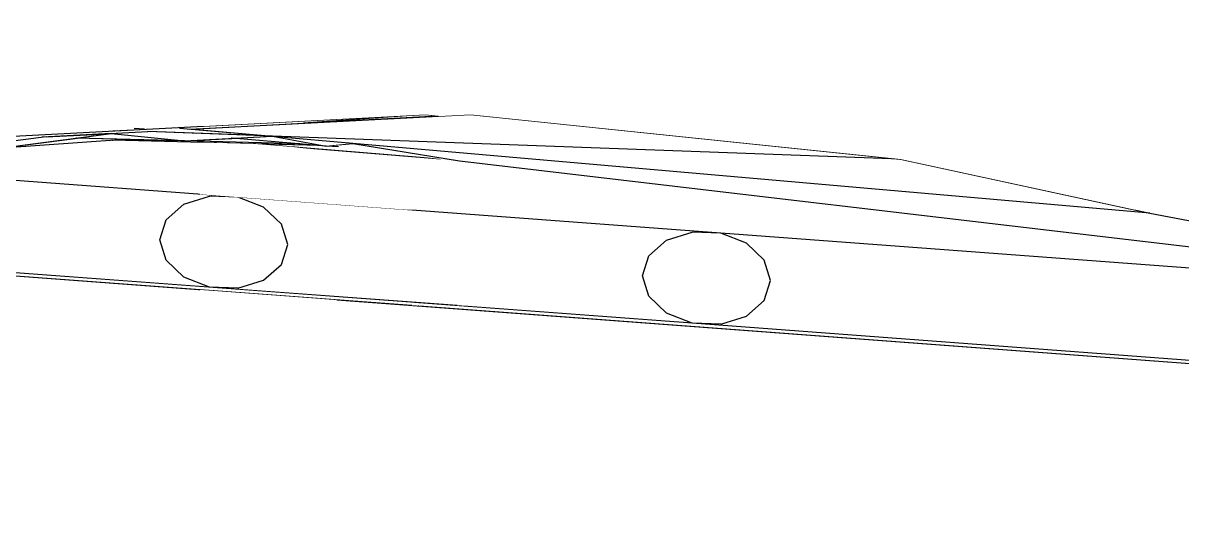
# Model space of a CAD drawing. Header units: millimetres. Extents: x -242231 to 419123, y -2399 to 525285.
# Drawn here: x -215013.3 to -214826.9, y 26825.1 to 26907.5 of the extents above; entities that cross this region are included whole.
import ezdxf

# ---------------------------------------------------------------- set-up
doc = ezdxf.new("R2010")
doc.units = ezdxf.units.MM
doc.set_wipeout_variables(frame=1)
doc.linetypes.add('Wipeout_Contour', pattern=[1000, 0, -1000])

msp = doc.modelspace()

# ---------------------------------------------------------------- wipeouts: each hides what was drawn before it
at = {"color": 254, "linetype": 'Wipeout_Contour', "lineweight": 0, "ltscale": 59133.862443}
msp.add_wipeout([(-214969.362, 26906.785), (-214964.848, 26907.416), (-214964.692, 26907.44), (-214964.848, 26907.467), (-214965.049, 26907.44), (-214965.232, 26907.416), (-214970.024, 26906.785)], dxfattribs=at)
at = {"color": 254, "linetype": 'Wipeout_Contour', "lineweight": 0, "ltscale": 25376.803968}
msp.add_wipeout([(-214968.236, 26891.379), (-214946.165, 26892.536), (-214948.607, 26892.789)], dxfattribs=at)
at = {"color": 254, "linetype": 'Wipeout_Contour', "lineweight": 0, "ltscale": 25249.882514}
msp.add_wipeout([(-215000.644, 26890.061), (-214993.813, 26890.419), (-214995.475, 26890.564)], dxfattribs=at)
at = {"color": 254, "linetype": 'Wipeout_Contour', "lineweight": 0, "ltscale": 25383.822975}
msp.add_wipeout([(-214951.868, 26862.138), (-214949.796, 26861.984), (-214949.848, 26862.158)], dxfattribs=at)

# ---------------------------------------------------------------- next in the draw order: wipeouts: each hides what was drawn before it
at = {"color": 254, "linetype": 'Wipeout_Contour', "lineweight": 0, "ltscale": 67599.210285}
msp.add_wipeout([(-214963.388, 26906.785), (-214962.916, 26907.416), (-214962.898, 26907.44), (-214962.878, 26907.467), (-214964.521, 26907.467), (-214964.692, 26907.44), (-214964.848, 26907.416), (-214966.718, 26906.785)], dxfattribs=at)
at = {"color": 254, "linetype": 'Wipeout_Contour', "lineweight": 0, "ltscale": 50642.426256}
msp.add_wipeout([(-214977.808, 26901.609), (-214972.231, 26905.027), (-214969.362, 26906.785), (-214970.024, 26906.785), (-214973.07, 26905.027), (-214978.99, 26901.609)], dxfattribs=at)
at = {"color": 254, "linetype": 'Wipeout_Contour', "lineweight": 0, "ltscale": 33846.105412}
msp.add_wipeout([(-214949.848, 26862.158), (-214949.963, 26862.543), (-214950.729, 26862.6), (-214950.999, 26862.244)], dxfattribs=at)

# ---------------------------------------------------------------- next in the draw order: wipeouts: each hides what was drawn before it
at = {"color": 254, "linetype": 'Wipeout_Contour', "lineweight": 0, "ltscale": 25342.643068}
msp.add_wipeout([(-214966.718, 26906.785), (-214964.848, 26907.416), (-214968.303, 26906.785)], dxfattribs=at)
at = {"color": 254, "linetype": 'Wipeout_Contour', "lineweight": 0, "ltscale": 51257.19401}
msp.add_wipeout([(-214688.441, 26906.785), (-214688.152, 26907.467), (-214962.878, 26907.467), (-214962.898, 26907.44), (-214962.898, 26907.416), (-214962.898, 26906.785)], dxfattribs=at)
at = {"color": 254, "linetype": 'Wipeout_Contour', "lineweight": 0, "ltscale": 33682.716814}
msp.add_wipeout([(-214950.729, 26862.6), (-215031.055, 26868.591), (-215033.02, 26868.363), (-214950.999, 26862.244)], dxfattribs=at)

# ---------------------------------------------------------------- next in the draw order: wipeouts: each hides what was drawn before it
at = {"color": 254, "linetype": 'Wipeout_Contour', "lineweight": 0, "ltscale": 25340.22625}
msp.add_wipeout([(-214968.303, 26906.785), (-214964.848, 26907.416), (-214969.362, 26906.785)], dxfattribs=at)
at = {"color": 254, "linetype": 'Wipeout_Contour', "lineweight": 0, "ltscale": 42254.411182}
msp.add_wipeout([(-214962.898, 26906.785), (-214962.898, 26907.416), (-214962.898, 26907.44), (-214962.916, 26907.416), (-214963.388, 26906.785)], dxfattribs=at)
at = {"color": 254, "linetype": 'Wipeout_Contour', "lineweight": 0, "ltscale": 51071.891771}
msp.add_wipeout([(-214806.718, 26851.856), (-214942.469, 26861.984), (-214944.54, 26862.138), (-214949.963, 26862.543), (-214949.796, 26861.984), (-214805.897, 26851.251)], dxfattribs=at)

# ---------------------------------------------------------------- next in the draw order: wipeouts: each hides what was drawn before it
at = {"color": 254, "linetype": 'Wipeout_Contour', "lineweight": 0, "ltscale": 33679.863397}
msp.add_wipeout([(-214949.848, 26862.158), (-215033.02, 26868.363), (-215033.915, 26868.259), (-214951.868, 26862.138)], dxfattribs=at)

# ---------------------------------------------------------------- next in the draw order: wipeouts: each hides what was drawn before it
at = {"color": 254, "linetype": 'Wipeout_Contour', "lineweight": 0, "ltscale": 34190.156885}
msp.add_wipeout([(-214783.257, 26865.972), (-214968.84, 26887.477), (-214969.963, 26887.568), (-214737.895, 26860.323)], dxfattribs=at)

# ---------------------------------------------------------------- next in the draw order: wipeouts: each hides what was drawn before it
at = {"color": 254, "linetype": 'Wipeout_Contour', "lineweight": 0, "ltscale": 34161.713515}
msp.add_wipeout([(-214783.257, 26865.972), (-214790.102, 26867.313), (-214946.163, 26885.634), (-214968.84, 26887.477)], dxfattribs=at)

# ---------------------------------------------------------------- next in the draw order: linework, layer by layer
at = {"linetype": 'Continuous'}
msp.add_line((-214805.897, 26851.251), (-215033.923, 26868.258), dxfattribs=at)

# ---------------------------------------------------------------- next in the draw order: wipeouts: each hides what was drawn before it
at = {"color": 254, "linetype": 'Wipeout_Contour', "lineweight": 0, "ltscale": 42251.192646}
msp.add_wipeout([(-214946.163, 26885.634), (-214962.634, 26887.568), (-214964.559, 26887.725), (-214965.487, 26887.8), (-214976.135, 26888.07)], dxfattribs=at)

# ---------------------------------------------------------------- next in the draw order: wipeouts: each hides what was drawn before it
at = {"color": 254, "linetype": 'Wipeout_Contour', "lineweight": 0, "ltscale": 33722.739326}
msp.add_wipeout([(-214965.487, 26887.8), (-214968.8, 26888.069), (-214997.027, 26888.785), (-214998.934, 26888.648)], dxfattribs=at)
at = {"color": 254, "linetype": 'Wipeout_Contour', "lineweight": 0, "ltscale": 33618.791413}
msp.add_wipeout([(-214987.482, 26866.638), (-215026.898, 26869.577), (-215032.447, 26868.695), (-214983.355, 26865.034)], dxfattribs=at)
at = {"color": 254, "linetype": 'Wipeout_Contour', "lineweight": 0, "ltscale": 34244.273672}
msp.add_wipeout([(-214798.605, 26851.251), (-214796.318, 26851.251), (-214901.121, 26859.07), (-214905.703, 26859.242)], dxfattribs=at)

# ---------------------------------------------------------------- next in the draw order: wipeouts: each hides what was drawn before it
at = {"color": 254, "linetype": 'Wipeout_Contour', "lineweight": 0, "ltscale": 84146.67881}
msp.add_wipeout([(-214948.607, 26892.789), (-215016.901, 26889.208), (-215034.393, 26886.624), (-215023.406, 26887.414), (-215018.186, 26888.092), (-215009.627, 26889.208), (-214993.316, 26890.061), (-214988.147, 26890.564), (-214986.507, 26890.421), (-214968.236, 26891.379)], dxfattribs=at)
at = {"color": 254, "linetype": 'Wipeout_Contour', "lineweight": 0, "ltscale": 33601.15943}
msp.add_wipeout([(-214990.338, 26869.358), (-215035.972, 26872.761), (-215034.521, 26870.146), (-214987.482, 26866.638)], dxfattribs=at)

# ---------------------------------------------------------------- next in the draw order: linework, layer by layer
at = {"linetype": 'Continuous'}
for p, q in [((-215016.901, 26889.208), (-214948.607, 26892.789)), ((-214948.607, 26892.789), (-214968.236, 26891.379)), ((-214948.666, 26892.789), (-214952.659, 26892.577)), ((-214948.607, 26892.789), (-214946.165, 26892.536)), ((-214993.813, 26890.419), (-214995.475, 26890.564)), ((-214965.5, 26887.8), (-214998.934, 26888.648)), ((-214976.135, 26888.069), (-214976.147, 26888.07)), ((-214946.163, 26885.634), (-214976.135, 26888.07))]:
    msp.add_line(p, q, dxfattribs=at)
msp.add_point((-214998.934, 26888.647), dxfattribs=at)

# ---------------------------------------------------------------- next in the draw order: wipeouts: each hides what was drawn before it
at = {"color": 254, "linetype": 'Wipeout_Contour', "lineweight": 0, "ltscale": 33595.851774}
msp.add_wipeout([(-214991.358, 26872.654), (-215036.513, 26876.022), (-215035.972, 26872.761), (-214990.338, 26869.358)], dxfattribs=at)

# ---------------------------------------------------------------- next in the draw order: linework, layer by layer
at = {"color": 33, "linetype": 'Continuous', "lineweight": 25}
msp.add_line((-214987.482, 26866.638), (-214990.338, 26869.358), dxfattribs=at)

# ---------------------------------------------------------------- next in the draw order: wipeouts: each hides what was drawn before it
at = {"color": 254, "linetype": 'Wipeout_Contour', "lineweight": 0, "ltscale": 25326.475038}
msp.add_wipeout([(-214986.495, 26890.419), (-214986.254, 26890.398), (-214941.339, 26892.789)], dxfattribs=at)
at = {"color": 254, "linetype": 'Wipeout_Contour', "lineweight": 0, "ltscale": 25227.182687}
msp.add_wipeout([(-215009.627, 26889.208), (-215010.272, 26889.121), (-214993.316, 26890.061)], dxfattribs=at)
at = {"color": 254, "linetype": 'Wipeout_Contour', "lineweight": 0, "ltscale": 33596.420886}
msp.add_wipeout([(-214990.338, 26875.875), (-215036.035, 26879.282), (-215036.513, 26876.022), (-214991.358, 26872.654)], dxfattribs=at)

# ---------------------------------------------------------------- next in the draw order: linework, layer by layer
at = {"color": 33, "linetype": 'Continuous', "lineweight": 25}
msp.add_line((-214990.338, 26869.358), (-214991.358, 26872.654), dxfattribs=at)

# ---------------------------------------------------------------- next in the draw order: wipeouts: each hides what was drawn before it
at = {"color": 254, "linetype": 'Wipeout_Contour', "lineweight": 0, "ltscale": 42319.716556}
msp.add_wipeout([(-214941.339, 26892.789), (-214986.254, 26890.398), (-214974.466, 26889.371), (-214973.213, 26889.325), (-214872.173, 26885.62)], dxfattribs=at)
at = {"color": 254, "linetype": 'Wipeout_Contour', "lineweight": 0, "ltscale": 25220.202072}
msp.add_wipeout([(-215017.699, 26887.298), (-214997.022, 26888.785), (-215004.769, 26888.981)], dxfattribs=at)
at = {"color": 254, "linetype": 'Wipeout_Contour', "lineweight": 0, "ltscale": 33602.75063}
msp.add_wipeout([(-214987.482, 26878.381), (-215034.635, 26881.897), (-215036.035, 26879.282), (-214990.338, 26875.875)], dxfattribs=at)

# ---------------------------------------------------------------- next in the draw order: linework, layer by layer
at = {"color": 33, "linetype": 'Continuous', "lineweight": 25}
msp.add_line((-214991.358, 26872.654), (-214990.338, 26875.875), dxfattribs=at)

# ---------------------------------------------------------------- next in the draw order: wipeouts: each hides what was drawn before it
at = {"color": 254, "linetype": 'Wipeout_Contour', "lineweight": 0, "ltscale": 25303.877692}
msp.add_wipeout([(-214987.358, 26888.54), (-214968.803, 26888.07), (-214979.772, 26888.961)], dxfattribs=at)
at = {"color": 254, "linetype": 'Wipeout_Contour', "lineweight": 0, "ltscale": 33613.563777}
msp.add_wipeout([(-214983.355, 26879.677), (-215032.589, 26883.348), (-215034.635, 26881.897), (-214987.482, 26878.381)], dxfattribs=at)

# ---------------------------------------------------------------- next in the draw order: linework, layer by layer
at = {"color": 33, "linetype": 'Continuous', "lineweight": 25}
msp.add_line((-214990.338, 26875.875), (-214987.482, 26878.381), dxfattribs=at)

# ---------------------------------------------------------------- next in the draw order: wipeouts: each hides what was drawn before it
at = {"color": 254, "linetype": 'Wipeout_Contour', "lineweight": 0, "ltscale": 25284.272918}
msp.add_wipeout([(-214993.316, 26890.061), (-214974.458, 26889.37), (-214988.147, 26890.564)], dxfattribs=at)
at = {"color": 254, "linetype": 'Wipeout_Contour', "lineweight": 0, "ltscale": 34002.296816}
msp.add_wipeout([(-214872.173, 26885.62), (-214973.213, 26889.325), (-214972.565, 26889.205), (-214832.07, 26876.955)], dxfattribs=at)
at = {"color": 254, "linetype": 'Wipeout_Contour', "lineweight": 0, "ltscale": 33626.721487}
msp.add_wipeout([(-214978.774, 26879.506), (-215030.302, 26883.348), (-215032.589, 26883.348), (-214983.355, 26879.677)], dxfattribs=at)

# ---------------------------------------------------------------- next in the draw order: linework, layer by layer
at = {"color": 33, "linetype": 'Continuous', "lineweight": 25}
msp.add_line((-214987.482, 26878.381), (-214983.355, 26879.677), dxfattribs=at)

# ---------------------------------------------------------------- next in the draw order: wipeouts: each hides what was drawn before it
at = {"color": 254, "linetype": 'Wipeout_Contour', "lineweight": 0, "ltscale": 25348.457033}
msp.add_wipeout([(-214964.559, 26887.725), (-214962.634, 26887.568), (-214964.235, 26887.756)], dxfattribs=at)
at = {"color": 254, "linetype": 'Wipeout_Contour', "lineweight": 0, "ltscale": 34139.405518}
msp.add_wipeout([(-214832.07, 26876.955), (-214960.312, 26888.137), (-214943.126, 26885.347), (-214775.974, 26865.972)], dxfattribs=at)

# ---------------------------------------------------------------- next in the draw order: wipeouts: each hides what was drawn before it
at = {"color": 254, "linetype": 'Wipeout_Contour', "lineweight": 0, "ltscale": 34215.26634}
msp.add_wipeout([(-214964.067, 26887.773), (-214964.235, 26887.756), (-214730.568, 26860.323), (-214775.974, 26865.972)], dxfattribs=at)

# ---------------------------------------------------------------- next in the draw order: linework, layer by layer
at = {"linetype": 'Continuous'}
for p, q in [((-214941.339, 26892.789), (-214872.288, 26885.632)), ((-214872.173, 26885.62), (-214872.288, 26885.623)), ((-214872.173, 26885.62), (-214832.07, 26876.955))]:
    msp.add_line(p, q, dxfattribs=at)

# ---------------------------------------------------------------- next in the draw order: wipeouts: each hides what was drawn before it
at = {"color": 254, "linetype": 'Wipeout_Contour', "lineweight": 0, "ltscale": 25372.256754}
msp.add_wipeout([(-214943.126, 26885.347), (-214960.312, 26888.137), (-214964.064, 26887.773)], dxfattribs=at)
at = {"color": 254, "linetype": 'Wipeout_Contour', "lineweight": 0, "ltscale": 25405.781522}
msp.add_wipeout([(-214944.54, 26862.138), (-214942.469, 26861.984), (-214942.521, 26862.158)], dxfattribs=at)
at = {"color": 254, "linetype": 'Wipeout_Contour', "lineweight": 0, "ltscale": 34257.542628}
msp.add_wipeout([(-214796.318, 26851.251), (-214794.154, 26852.693), (-214896.992, 26860.366), (-214901.121, 26859.07)], dxfattribs=at)

# ---------------------------------------------------------------- next in the draw order: wipeouts: each hides what was drawn before it
at = {"color": 254, "linetype": 'Wipeout_Contour', "lineweight": 0, "ltscale": 25342.04057}
msp.add_wipeout([(-214960.312, 26888.137), (-214972.57, 26889.206), (-214964.559, 26887.725)], dxfattribs=at)
at = {"color": 254, "linetype": 'Wipeout_Contour', "lineweight": 0, "ltscale": 25406.556449}
msp.add_wipeout([(-214942.864, 26863.31), (-214943.672, 26862.244), (-214942.521, 26862.158)], dxfattribs=at)
at = {"color": 254, "linetype": 'Wipeout_Contour', "lineweight": 0, "ltscale": 34268.656109}
msp.add_wipeout([(-214794.154, 26852.693), (-214792.542, 26855.293), (-214894.135, 26862.873), (-214896.992, 26860.366)], dxfattribs=at)

# ---------------------------------------------------------------- next in the draw order: linework, layer by layer
at = {"linetype": 'Continuous'}
msp.add_line((-214960.312, 26888.137), (-214943.126, 26885.347), dxfattribs=at)
at = {"color": 33, "linetype": 'Continuous', "lineweight": 25}
for p, q in [((-214960.312, 26888.137), (-214943.126, 26885.347)), ((-214901.121, 26859.07), (-214896.992, 26860.366))]:
    msp.add_line(p, q, dxfattribs=at)

# ---------------------------------------------------------------- next in the draw order: wipeouts: each hides what was drawn before it
at = {"color": 254, "linetype": 'Wipeout_Contour', "lineweight": 0, "ltscale": 25322.255522}
msp.add_wipeout([(-214964.559, 26887.725), (-214973.213, 26889.325), (-214979.772, 26888.961)], dxfattribs=at)
at = {"color": 254, "linetype": 'Wipeout_Contour', "lineweight": 0, "ltscale": 34275.417707}
msp.add_wipeout([(-214792.542, 26855.293), (-214791.801, 26858.534), (-214893.115, 26866.093), (-214894.135, 26862.873)], dxfattribs=at)
at = {"color": 254, "linetype": 'Wipeout_Contour', "lineweight": 0, "ltscale": 25407.609539}
msp.add_wipeout([(-214942.521, 26863.762), (-214942.864, 26863.31), (-214942.5, 26863.283)], dxfattribs=at)

# ---------------------------------------------------------------- next in the draw order: linework, layer by layer
at = {"linetype": 'Continuous'}
for p, q in [((-214964.559, 26887.725), (-214960.312, 26888.137)), ((-214962.613, 26887.566), (-214964.559, 26887.724))]:
    msp.add_line(p, q, dxfattribs=at)
at = {"color": 33, "linetype": 'Continuous', "lineweight": 25}
msp.add_line((-214964.559, 26887.725), (-214960.312, 26888.137), dxfattribs=at)

# ---------------------------------------------------------------- next in the draw order: wipeouts: each hides what was drawn before it
at = {"color": 254, "linetype": 'Wipeout_Contour', "lineweight": 0, "ltscale": 42103.307066}
msp.add_wipeout([(-214973.213, 26889.325), (-214993.316, 26890.061), (-215010.272, 26889.121), (-214999.158, 26889.712), (-214987.358, 26888.54)], dxfattribs=at)
at = {"color": 254, "linetype": 'Wipeout_Contour', "lineweight": 0, "ltscale": 34276.475952}
msp.add_wipeout([(-214791.801, 26858.534), (-214792.077, 26861.775), (-214894.135, 26869.389), (-214893.115, 26866.093)], dxfattribs=at)
at = {"color": 254, "linetype": 'Wipeout_Contour', "lineweight": 0, "ltscale": 25407.197217}
msp.add_wipeout([(-214942.611, 26865.798), (-214943.356, 26863.824), (-214942.521, 26863.762)], dxfattribs=at)

# ---------------------------------------------------------------- next in the draw order: linework, layer by layer
at = {"linetype": 'Continuous'}
for p, q in [((-214941.339, 26892.789), (-214986.257, 26890.399)), ((-214964.559, 26887.725), (-214979.772, 26888.961)), ((-214973.213, 26889.325), (-214964.559, 26887.725)), ((-214872.173, 26885.62), (-214973.211, 26889.324)), ((-214960.312, 26888.137), (-214972.57, 26889.206))]:
    msp.add_line(p, q, dxfattribs=at)
at = {"color": 33, "linetype": 'Continuous', "lineweight": 25}
msp.add_line((-214973.213, 26889.325), (-214964.559, 26887.725), dxfattribs=at)
at = {"linetype": 'Continuous'}
msp.add_point((-214979.772, 26888.96), dxfattribs=at)

# ---------------------------------------------------------------- next in the draw order: wipeouts: each hides what was drawn before it
at = {"color": 254, "linetype": 'Wipeout_Contour', "lineweight": 0, "ltscale": 25248.75736}
msp.add_wipeout([(-214987.358, 26888.54), (-214999.158, 26889.712), (-215004.768, 26888.981)], dxfattribs=at)
at = {"color": 254, "linetype": 'Wipeout_Contour', "lineweight": 0, "ltscale": 34271.630824}
msp.add_wipeout([(-214792.077, 26861.775), (-214793.317, 26864.374), (-214896.992, 26872.109), (-214894.135, 26869.389)], dxfattribs=at)
at = {"color": 254, "linetype": 'Wipeout_Contour', "lineweight": 0, "ltscale": 25408.480325}
msp.add_wipeout([(-214942.358, 26866.469), (-214942.611, 26865.798), (-214942.355, 26865.778)], dxfattribs=at)

# ---------------------------------------------------------------- next in the draw order: linework, layer by layer
at = {"linetype": 'Continuous'}
for p, q in [((-214986.507, 26890.421), (-214941.339, 26892.789)), ((-214974.458, 26889.37), (-214988.147, 26890.564)), ((-214973.213, 26889.325), (-214993.316, 26890.061)), ((-214987.358, 26888.54), (-214973.213, 26889.325)), ((-214968.811, 26888.07), (-214987.358, 26888.54))]:
    msp.add_line(p, q, dxfattribs=at)
at = {"color": 33, "linetype": 'Continuous', "lineweight": 25}
for p, q in [((-214987.358, 26888.54), (-214973.213, 26889.325)), ((-214896.992, 26860.366), (-214894.135, 26862.873))]:
    msp.add_line(p, q, dxfattribs=at)

# ---------------------------------------------------------------- next in the draw order: wipeouts: each hides what was drawn before it
at = {"color": 254, "linetype": 'Wipeout_Contour', "lineweight": 0, "ltscale": 33597.691817}
msp.add_wipeout([(-214999.158, 26889.712), (-215010.272, 26889.121), (-215028.271, 26886.776), (-215017.699, 26887.298)], dxfattribs=at)
at = {"color": 254, "linetype": 'Wipeout_Contour', "lineweight": 0, "ltscale": 34261.845428}
msp.add_wipeout([(-214793.317, 26864.374), (-214795.274, 26865.816), (-214901.121, 26873.713), (-214896.992, 26872.109)], dxfattribs=at)
at = {"color": 254, "linetype": 'Wipeout_Contour', "lineweight": 0, "ltscale": 25408.119254}
msp.add_wipeout([(-214942.367, 26869), (-214943.149, 26866.528), (-214942.358, 26866.469)], dxfattribs=at)

# ---------------------------------------------------------------- next in the draw order: linework, layer by layer
at = {"linetype": 'Continuous'}
for p, q in [((-215009.627, 26889.208), (-215028.271, 26886.778)), ((-215017.699, 26887.298), (-214999.158, 26889.712)), ((-214997.027, 26888.785), (-215017.687, 26887.299)), ((-214999.158, 26889.712), (-215010.272, 26889.121)), ((-215009.627, 26889.208), (-214993.271, 26890.066)), ((-214987.358, 26888.54), (-215004.768, 26888.981)), ((-214999.158, 26889.712), (-214987.358, 26888.54)), ((-214832.07, 26876.955), (-214775.974, 26865.972))]:
    msp.add_line(p, q, dxfattribs=at)
at = {"color": 33, "linetype": 'Continuous', "lineweight": 25}
for p, q in [((-215017.699, 26887.298), (-214999.158, 26889.712)), ((-214999.158, 26889.712), (-214987.358, 26888.54)), ((-214894.135, 26869.389), (-214896.992, 26872.109)), ((-214893.115, 26866.093), (-214894.135, 26869.389)), ((-214894.135, 26862.873), (-214893.115, 26866.093))]:
    msp.add_line(p, q, dxfattribs=at)
at = {"linetype": 'Continuous'}
msp.add_point((-215004.768, 26888.981), dxfattribs=at)

# ---------------------------------------------------------------- next in the draw order: wipeouts: each hides what was drawn before it
at = {"color": 254, "linetype": 'Wipeout_Contour', "lineweight": 0, "ltscale": 33731.014629}
msp.add_wipeout([(-214982.684, 26892.643), (-214977.808, 26901.609), (-214978.99, 26901.609), (-214984.166, 26892.643)], dxfattribs=at)
at = {"color": 254, "linetype": 'Wipeout_Contour', "lineweight": 0, "ltscale": 33716.703139}
msp.add_wipeout([(-214983.326, 26887.467), (-214983.228, 26888.25), (-214984.74, 26888.288), (-214984.848, 26887.467)], dxfattribs=at)
at = {"color": 254, "linetype": 'Wipeout_Contour', "lineweight": 0, "ltscale": 25409.63946}
msp.add_wipeout([(-214942.13, 26869.749), (-214942.367, 26869), (-214942.127, 26868.982)], dxfattribs=at)

# ---------------------------------------------------------------- next in the draw order: wipeouts: each hides what was drawn before it
at = {"color": 254, "linetype": 'Wipeout_Contour', "lineweight": 0, "ltscale": 50650.73804}
msp.add_wipeout([(-214974.767, 26901.609), (-214970.499, 26905.027), (-214968.303, 26906.785), (-214969.362, 26906.785), (-214972.231, 26905.027), (-214977.808, 26901.609)], dxfattribs=at)
at = {"color": 254, "linetype": 'Wipeout_Contour', "lineweight": 0, "ltscale": 33719.49539}
msp.add_wipeout([(-214984.394, 26890.913), (-214982.888, 26890.992), (-214982.684, 26892.643), (-214984.166, 26892.643)], dxfattribs=at)
at = {"color": 254, "linetype": 'Wipeout_Contour', "lineweight": 0, "ltscale": 25409.121901}
msp.add_wipeout([(-214942.139, 26872.279), (-214943.067, 26869.819), (-214942.13, 26869.749)], dxfattribs=at)

# ---------------------------------------------------------------- next in the draw order: wipeouts: each hides what was drawn before it
at = {"color": 254, "linetype": 'Wipeout_Contour', "lineweight": 0, "ltscale": 50665.092776}
msp.add_wipeout([(-214970.216, 26901.609), (-214967.906, 26905.027), (-214966.718, 26906.785), (-214968.303, 26906.785), (-214970.499, 26905.027), (-214974.767, 26901.609)], dxfattribs=at)
at = {"color": 254, "linetype": 'Wipeout_Contour', "lineweight": 0, "ltscale": 25410.944237}
msp.add_wipeout([(-214941.886, 26872.951), (-214942.139, 26872.279), (-214941.855, 26872.258)], dxfattribs=at)

# ---------------------------------------------------------------- next in the draw order: wipeouts: each hides what was drawn before it
at = {"color": 254, "linetype": 'Wipeout_Contour', "lineweight": 0, "ltscale": 50687.358266}
msp.add_wipeout([(-214964.271, 26901.609), (-214963.688, 26905.027), (-214963.388, 26906.785), (-214966.718, 26906.785), (-214967.906, 26905.027), (-214970.216, 26901.609)], dxfattribs=at)
at = {"color": 254, "linetype": 'Wipeout_Contour', "lineweight": 0, "ltscale": 33740.795627}
msp.add_wipeout([(-214978.499, 26892.643), (-214974.767, 26901.609), (-214977.808, 26901.609), (-214982.684, 26892.643)], dxfattribs=at)
at = {"color": 254, "linetype": 'Wipeout_Contour', "lineweight": 0, "ltscale": 25409.652424}
msp.add_wipeout([(-214941.976, 26874.986), (-214943.431, 26873.066), (-214941.886, 26872.951)], dxfattribs=at)

# ---------------------------------------------------------------- next in the draw order: wipeouts: each hides what was drawn before it
at = {"color": 254, "linetype": 'Wipeout_Contour', "lineweight": 0, "ltscale": 50703.092908}
msp.add_wipeout([(-214962.898, 26901.609), (-214962.898, 26905.027), (-214962.898, 26906.785), (-214963.388, 26906.785), (-214963.688, 26905.027), (-214964.271, 26901.609)], dxfattribs=at)
at = {"color": 254, "linetype": 'Wipeout_Contour', "lineweight": 0, "ltscale": 33730.925891}
msp.add_wipeout([(-214982.888, 26890.992), (-214978.634, 26891.215), (-214978.499, 26892.643), (-214982.684, 26892.643)], dxfattribs=at)
at = {"color": 254, "linetype": 'Wipeout_Contour', "lineweight": 0, "ltscale": 25412.295368}
msp.add_wipeout([(-214941.634, 26875.439), (-214941.976, 26874.986), (-214941.488, 26874.95)], dxfattribs=at)

# ---------------------------------------------------------------- next in the draw order: wipeouts: each hides what was drawn before it
at = {"color": 254, "linetype": 'Wipeout_Contour', "lineweight": 0, "ltscale": 42802.155542}
msp.add_wipeout([(-214690.637, 26901.609), (-214688.441, 26906.785), (-214962.898, 26906.785), (-214962.898, 26905.027), (-214962.898, 26901.609)], dxfattribs=at)
at = {"color": 254, "linetype": 'Wipeout_Contour', "lineweight": 0, "ltscale": 33758.749587}
msp.add_wipeout([(-214972.236, 26892.643), (-214970.216, 26901.609), (-214974.767, 26901.609), (-214978.499, 26892.643)], dxfattribs=at)
at = {"color": 254, "linetype": 'Wipeout_Contour', "lineweight": 0, "ltscale": 25398.412}
msp.add_wipeout([(-214941.978, 26876.59), (-214955.302, 26876.458), (-214941.634, 26875.439)], dxfattribs=at)

# ---------------------------------------------------------------- next in the draw order: wipeouts: each hides what was drawn before it
at = {"color": 254, "linetype": 'Wipeout_Contour', "lineweight": 0, "ltscale": 33782.949139}
msp.add_wipeout([(-214964.781, 26892.643), (-214964.271, 26901.609), (-214970.216, 26901.609), (-214972.236, 26892.643)], dxfattribs=at)
at = {"color": 254, "linetype": 'Wipeout_Contour', "lineweight": 0, "ltscale": 93872.024198}
msp.add_wipeout([(-214693.903, 26893.913), (-214690.637, 26901.609), (-214962.898, 26901.609), (-214962.898, 26892.643), (-214951.399, 26892.643), (-214948.607, 26892.789), (-214947.194, 26892.643), (-214944.131, 26892.643), (-214941.339, 26892.789), (-214939.926, 26892.643), (-214694.551, 26892.643)], dxfattribs=at)
at = {"color": 254, "linetype": 'Wipeout_Contour', "lineweight": 0, "ltscale": 33961.383546}
msp.add_wipeout([(-214901.121, 26873.713), (-214939.959, 26876.61), (-214941.978, 26876.59), (-214905.703, 26873.885)], dxfattribs=at)

# ---------------------------------------------------------------- next in the draw order: linework, layer by layer
at = {"color": 33, "linetype": 'Continuous', "lineweight": 25}
msp.add_line((-214896.992, 26872.109), (-214901.121, 26873.713), dxfattribs=at)
at = {"linetype": 'Continuous'}
msp.add_line((-214795.274, 26865.816), (-214901.118, 26873.713), dxfattribs=at)

# ---------------------------------------------------------------- next in the draw order: wipeouts: each hides what was drawn before it
at = {"color": 254, "linetype": 'Wipeout_Contour', "lineweight": 0, "ltscale": 33799.502374}
msp.add_wipeout([(-214962.898, 26892.643), (-214962.898, 26901.609), (-214964.271, 26901.609), (-214964.781, 26892.643)], dxfattribs=at)
at = {"color": 254, "linetype": 'Wipeout_Contour', "lineweight": 0, "ltscale": 33751.979698}
msp.add_wipeout([(-214978.634, 26891.215), (-214972.292, 26891.547), (-214972.236, 26892.643), (-214978.499, 26892.643)], dxfattribs=at)
at = {"color": 254, "linetype": 'Wipeout_Contour', "lineweight": 0, "ltscale": 25402.907674}
msp.add_wipeout([(-214947.194, 26892.643), (-214946.165, 26892.536), (-214944.131, 26892.643)], dxfattribs=at)
at = {"color": 254, "linetype": 'Wipeout_Contour', "lineweight": 0, "ltscale": 33802.315409}
msp.add_wipeout([(-214939.959, 26876.61), (-214978.774, 26879.506), (-214974.647, 26877.902), (-214955.302, 26876.458)], dxfattribs=at)

# ---------------------------------------------------------------- next in the draw order: linework, layer by layer
at = {"linetype": 'Continuous'}
msp.add_line((-214978.793, 26879.507), (-215030.302, 26883.348), dxfattribs=at)
at = {"color": 33, "linetype": 'Continuous', "lineweight": 25}
msp.add_line((-214978.774, 26879.506), (-214983.355, 26879.677), dxfattribs=at)

# ---------------------------------------------------------------- next in the draw order: wipeouts: each hides what was drawn before it
at = {"color": 254, "linetype": 'Wipeout_Contour', "lineweight": 0, "ltscale": 33779.556046}
msp.add_wipeout([(-214972.292, 26891.547), (-214964.79, 26891.941), (-214964.781, 26892.643), (-214972.236, 26892.643)], dxfattribs=at)
at = {"color": 254, "linetype": 'Wipeout_Contour', "lineweight": 0, "ltscale": 25363.563264}
msp.add_wipeout([(-214962.898, 26892.04), (-214951.399, 26892.643), (-214962.898, 26892.643)], dxfattribs=at)
at = {"color": 254, "linetype": 'Wipeout_Contour', "lineweight": 0, "ltscale": 33951.052436}
msp.add_wipeout([(-214905.703, 26873.885), (-214941.978, 26876.59), (-214941.488, 26874.95), (-214909.832, 26872.589)], dxfattribs=at)

# ---------------------------------------------------------------- next in the draw order: linework, layer by layer
at = {"color": 33, "linetype": 'Continuous', "lineweight": 25}
msp.add_line((-214901.121, 26873.713), (-214905.703, 26873.885), dxfattribs=at)

# ---------------------------------------------------------------- next in the draw order: wipeouts: each hides what was drawn before it
at = {"color": 254, "linetype": 'Wipeout_Contour', "lineweight": 0, "ltscale": 33798.279458}
msp.add_wipeout([(-214964.79, 26891.941), (-214962.898, 26892.04), (-214962.898, 26892.643), (-214964.781, 26892.643)], dxfattribs=at)
at = {"color": 254, "linetype": 'Wipeout_Contour', "lineweight": 0, "ltscale": 33715.68084}
msp.add_wipeout([(-214984.848, 26879.958), (-214983.326, 26879.845), (-214983.326, 26887.467), (-214984.848, 26887.467)], dxfattribs=at)
at = {"color": 254, "linetype": 'Wipeout_Contour', "lineweight": 0, "ltscale": 33818.743829}
msp.add_wipeout([(-214941.634, 26875.439), (-214974.647, 26877.902), (-214971.791, 26875.182), (-214943.431, 26873.066)], dxfattribs=at)

# ---------------------------------------------------------------- next in the draw order: linework, layer by layer
at = {"linetype": 'Continuous'}
for p, q in [((-214832.07, 26876.955), (-214960.3, 26888.135)), ((-214939.959, 26876.61), (-214978.774, 26879.506))]:
    msp.add_line(p, q, dxfattribs=at)
at = {"color": 33, "linetype": 'Continuous', "lineweight": 25}
msp.add_line((-214974.647, 26877.902), (-214978.774, 26879.506), dxfattribs=at)

# ---------------------------------------------------------------- next in the draw order: wipeouts: each hides what was drawn before it
at = {"color": 254, "linetype": 'Wipeout_Contour', "lineweight": 0, "ltscale": 33728.347487}
msp.add_wipeout([(-214978.99, 26887.467), (-214978.926, 26888.141), (-214983.228, 26888.25), (-214983.326, 26887.467)], dxfattribs=at)
at = {"color": 254, "linetype": 'Wipeout_Contour', "lineweight": 0, "ltscale": 33943.308771}
msp.add_wipeout([(-214909.832, 26872.589), (-214941.976, 26874.986), (-214941.855, 26872.258), (-214912.689, 26870.083)], dxfattribs=at)

# ---------------------------------------------------------------- next in the draw order: linework, layer by layer
at = {"linetype": 'Continuous'}
msp.add_line((-214901.121, 26873.713), (-214939.959, 26876.61), dxfattribs=at)
at = {"color": 33, "linetype": 'Continuous', "lineweight": 25}
msp.add_line((-214909.832, 26872.589), (-214905.703, 26873.885), dxfattribs=at)

# ---------------------------------------------------------------- next in the draw order: wipeouts: each hides what was drawn before it
at = {"color": 254, "linetype": 'Wipeout_Contour', "lineweight": 0, "ltscale": 34430.568721}
msp.add_wipeout([(-214697.192, 26887.467), (-214694.551, 26892.643), (-214939.926, 26892.643), (-214889.989, 26887.467)], dxfattribs=at)
at = {"color": 254, "linetype": 'Wipeout_Contour', "lineweight": 0, "ltscale": 33727.362177}
msp.add_wipeout([(-214983.326, 26879.845), (-214978.99, 26879.521), (-214978.99, 26887.467), (-214983.326, 26887.467)], dxfattribs=at)
at = {"color": 254, "linetype": 'Wipeout_Contour', "lineweight": 0, "ltscale": 33822.200872}
msp.add_wipeout([(-214941.886, 26872.951), (-214971.791, 26875.182), (-214970.772, 26871.886), (-214943.067, 26869.819)], dxfattribs=at)

# ---------------------------------------------------------------- next in the draw order: linework, layer by layer
at = {"color": 33, "linetype": 'Continuous', "lineweight": 25}
msp.add_line((-214971.791, 26875.182), (-214974.647, 26877.902), dxfattribs=at)

# ---------------------------------------------------------------- next in the draw order: wipeouts: each hides what was drawn before it
at = {"color": 254, "linetype": 'Wipeout_Contour', "lineweight": 0, "ltscale": 42187.002877}
msp.add_wipeout([(-214972.502, 26887.467), (-214972.486, 26887.773), (-214976.135, 26888.07), (-214978.926, 26888.141), (-214978.99, 26887.467)], dxfattribs=at)
at = {"color": 254, "linetype": 'Wipeout_Contour', "lineweight": 0, "ltscale": 33938.395953}
msp.add_wipeout([(-214912.689, 26870.083), (-214942.139, 26872.279), (-214942.127, 26868.982), (-214913.708, 26866.862)], dxfattribs=at)

# ---------------------------------------------------------------- next in the draw order: linework, layer by layer
at = {"color": 33, "linetype": 'Continuous', "lineweight": 25}
msp.add_line((-214912.689, 26870.083), (-214909.832, 26872.589), dxfattribs=at)

# ---------------------------------------------------------------- next in the draw order: wipeouts: each hides what was drawn before it
at = {"color": 254, "linetype": 'Wipeout_Contour', "lineweight": 0, "ltscale": 33748.945053}
msp.add_wipeout([(-214978.99, 26879.521), (-214972.502, 26879.037), (-214972.502, 26887.467), (-214978.99, 26887.467)], dxfattribs=at)
at = {"color": 254, "linetype": 'Wipeout_Contour', "lineweight": 0, "ltscale": 33821.250445}
msp.add_wipeout([(-214942.13, 26869.749), (-214970.772, 26871.886), (-214971.791, 26868.665), (-214943.149, 26866.528)], dxfattribs=at)

# ---------------------------------------------------------------- next in the draw order: linework, layer by layer
at = {"color": 33, "linetype": 'Continuous', "lineweight": 25}
msp.add_line((-214970.772, 26871.886), (-214971.791, 26875.182), dxfattribs=at)

# ---------------------------------------------------------------- next in the draw order: wipeouts: each hides what was drawn before it
at = {"color": 254, "linetype": 'Wipeout_Contour', "lineweight": 0, "ltscale": 33768.899222}
msp.add_wipeout([(-214969.096, 26887.467), (-214969.963, 26887.568), (-214972.486, 26887.773), (-214972.502, 26887.467)], dxfattribs=at)
at = {"color": 254, "linetype": 'Wipeout_Contour', "lineweight": 0, "ltscale": 33937.32789}
msp.add_wipeout([(-214913.708, 26866.862), (-214942.367, 26869), (-214942.355, 26865.778), (-214912.689, 26863.566)], dxfattribs=at)

# ---------------------------------------------------------------- next in the draw order: linework, layer by layer
at = {"color": 33, "linetype": 'Continuous', "lineweight": 25}
msp.add_line((-214913.708, 26866.862), (-214912.689, 26870.083), dxfattribs=at)

# ---------------------------------------------------------------- next in the draw order: wipeouts: each hides what was drawn before it
at = {"color": 254, "linetype": 'Wipeout_Contour', "lineweight": 0, "ltscale": 42221.274922}
msp.add_wipeout([(-214972.502, 26879.037), (-214964.848, 26878.467), (-214964.848, 26886.968), (-214969.096, 26887.467), (-214972.502, 26887.467)], dxfattribs=at)
at = {"color": 254, "linetype": 'Wipeout_Contour', "lineweight": 0, "ltscale": 33816.334643}
msp.add_wipeout([(-214942.358, 26866.469), (-214971.791, 26868.665), (-214974.647, 26866.159), (-214943.356, 26863.824)], dxfattribs=at)

# ---------------------------------------------------------------- next in the draw order: linework, layer by layer
at = {"color": 33, "linetype": 'Continuous', "lineweight": 25}
msp.add_line((-214971.791, 26868.665), (-214970.772, 26871.886), dxfattribs=at)

# ---------------------------------------------------------------- next in the draw order: wipeouts: each hides what was drawn before it
at = {"color": 254, "linetype": 'Wipeout_Contour', "lineweight": 0, "ltscale": 33796.228553}
msp.add_wipeout([(-214964.848, 26878.467), (-214962.898, 26878.321), (-214962.898, 26886.739), (-214964.848, 26886.968)], dxfattribs=at)
at = {"color": 254, "linetype": 'Wipeout_Contour', "lineweight": 0, "ltscale": 33940.314112}
msp.add_wipeout([(-214912.689, 26863.566), (-214942.611, 26865.798), (-214942.5, 26863.283), (-214909.832, 26860.846)], dxfattribs=at)

# ---------------------------------------------------------------- next in the draw order: wipeouts: each hides what was drawn before it
at = {"color": 254, "linetype": 'Wipeout_Contour', "lineweight": 0, "ltscale": 33808.476541}
msp.add_wipeout([(-214942.521, 26863.762), (-214974.647, 26866.159), (-214978.774, 26864.863), (-214943.672, 26862.244)], dxfattribs=at)

# ---------------------------------------------------------------- next in the draw order: linework, layer by layer
at = {"color": 33, "linetype": 'Continuous', "lineweight": 25}
msp.add_line((-214974.647, 26866.159), (-214971.791, 26868.665), dxfattribs=at)

# ---------------------------------------------------------------- next in the draw order: wipeouts: each hides what was drawn before it
at = {"color": 254, "linetype": 'Wipeout_Contour', "lineweight": 0, "ltscale": 33946.711183}
msp.add_wipeout([(-214909.832, 26860.846), (-214942.864, 26863.31), (-214942.469, 26861.984), (-214905.703, 26859.242)], dxfattribs=at)

# ---------------------------------------------------------------- next in the draw order: linework, layer by layer
at = {"color": 33, "linetype": 'Continuous', "lineweight": 25}
for p, q in [((-214912.689, 26863.566), (-214913.708, 26866.862)), ((-214909.832, 26860.846), (-214912.689, 26863.566)), ((-214905.703, 26859.242), (-214909.832, 26860.846)), ((-214901.121, 26859.07), (-214905.703, 26859.242))]:
    msp.add_line(p, q, dxfattribs=at)
at = {"linetype": 'Continuous'}
msp.add_line((-214798.605, 26851.251), (-214905.703, 26859.241), dxfattribs=at)

# ---------------------------------------------------------------- next in the draw order: wipeouts: each hides what was drawn before it
at = {"color": 254, "linetype": 'Wipeout_Contour', "lineweight": 0, "ltscale": 33798.792048}
msp.add_wipeout([(-214942.521, 26862.158), (-214978.774, 26864.863), (-214983.355, 26865.034), (-214944.54, 26862.138)], dxfattribs=at)

# ---------------------------------------------------------------- next in the draw order: linework, layer by layer
at = {"linetype": 'Continuous'}
for p, q in [((-214943.126, 26885.347), (-214740.2, 26861.523)), ((-214905.703, 26859.242), (-215032.447, 26868.695))]:
    msp.add_line(p, q, dxfattribs=at)
at = {"color": 33, "linetype": 'Continuous', "lineweight": 25}
for p, q in [((-214943.126, 26885.347), (-214740.2, 26861.523)), ((-214983.355, 26865.034), (-214987.482, 26866.638)), ((-214978.774, 26864.863), (-214983.355, 26865.034)), ((-214978.774, 26864.863), (-214974.647, 26866.159))]:
    msp.add_line(p, q, dxfattribs=at)

# ---------------------------------------------------------------- next in the draw order: wipeouts: each hides what was drawn before it
at = {"color": 254, "linetype": 'Wipeout_Contour', "lineweight": 0, "ltscale": 33890.748589}
msp.add_wipeout([(-214883.919, 26877.467), (-214962.898, 26886.739), (-214962.898, 26878.321), (-214951.441, 26877.467)], dxfattribs=at)
at = {"color": 254, "linetype": 'Wipeout_Contour', "lineweight": 0, "ltscale": 33708.651433}
msp.add_wipeout([(-214984.848, 26827.467), (-214983.326, 26827.467), (-214983.326, 26864.485), (-214984.848, 26864.598)], dxfattribs=at)

# ---------------------------------------------------------------- next in the draw order: wipeouts: each hides what was drawn before it
at = {"color": 254, "linetype": 'Wipeout_Contour', "lineweight": 0, "ltscale": 43067.870599}
msp.add_wipeout([(-214702.295, 26877.467), (-214697.192, 26887.467), (-214889.989, 26887.467), (-214872.173, 26885.62), (-214834.439, 26877.467)], dxfattribs=at)
at = {"color": 254, "linetype": 'Wipeout_Contour', "lineweight": 0, "ltscale": 33720.33448}
msp.add_wipeout([(-214983.326, 26827.467), (-214978.99, 26827.467), (-214978.99, 26864.161), (-214983.326, 26864.485)], dxfattribs=at)

# ---------------------------------------------------------------- next in the draw order: wipeouts: each hides what was drawn before it
at = {"color": 254, "linetype": 'Wipeout_Contour', "lineweight": 0, "ltscale": 33741.922309}
msp.add_wipeout([(-214978.99, 26827.467), (-214972.502, 26827.467), (-214972.502, 26863.677), (-214978.99, 26864.161)], dxfattribs=at)

# ---------------------------------------------------------------- next in the draw order: wipeouts: each hides what was drawn before it
at = {"color": 254, "linetype": 'Wipeout_Contour', "lineweight": 0, "ltscale": 33770.12849}
msp.add_wipeout([(-214972.502, 26827.467), (-214964.848, 26827.467), (-214964.848, 26863.106), (-214972.502, 26863.677)], dxfattribs=at)

# ---------------------------------------------------------------- next in the draw order: wipeouts: each hides what was drawn before it
at = {"color": 254, "linetype": 'Wipeout_Contour', "lineweight": 0, "ltscale": 33789.283512}
msp.add_wipeout([(-214964.848, 26827.467), (-214962.898, 26827.467), (-214962.898, 26862.961), (-214964.848, 26863.106)], dxfattribs=at)

# ---------------------------------------------------------------- next in the draw order: wipeouts: each hides what was drawn before it
at = {"color": 254, "linetype": 'Wipeout_Contour', "lineweight": 0, "ltscale": 42742.05464}
msp.add_wipeout([(-214767.204, 26818.626), (-214770.843, 26827.467), (-215004.848, 26827.467), (-215004.848, 26647.467), (-214749.644, 26647.467)], dxfattribs=at)

doc.saveas('drawing.dxf')
